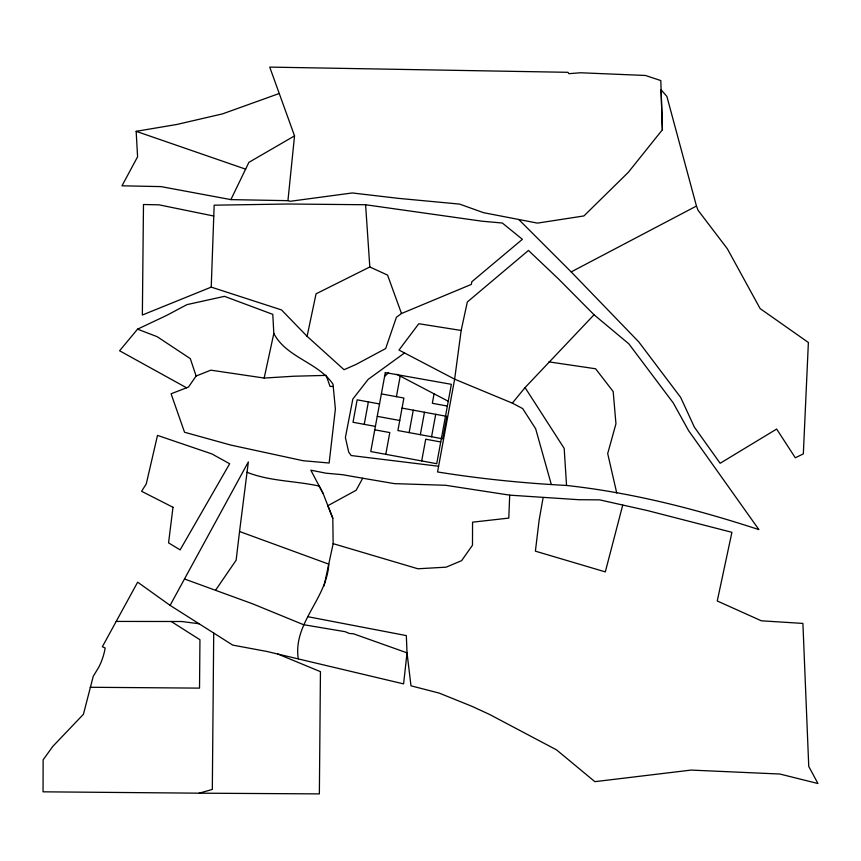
<?xml version="1.0" encoding="UTF-8"?>
<svg xmlns="http://www.w3.org/2000/svg" width="861" height="861" viewBox="0 0 861 861"><rect width="100%" height="100%" fill="white"/><g stroke="black" fill="none" stroke-linecap="round" stroke-linejoin="round"><path stroke-width="1.29" d="M298.283 658.805C292.762 623.138 327.019 598.556 328.751 564.138L239.552 531.506L248.355 461.894L170.091 605.369L232.685 645.093L266.996 651.486L403.594 683.892L407.027 652.842L406.327 635.59L308.077 616.756M213.711 633.05L212.323 789.429L199.235 793.175L43.05 791.819L43.136 759.843L52.747 746.455L83.431 714.275L93.236 676.337L98.983 666.855A68.256 68.256 0 0 0 104.913 649.495L105.16 647.989L102.351 646.762L137.663 582.165L170.091 605.369M211.225 287.122L214.163 205.187L288.435 204.003L365.602 204.746L482.009 221.202L502.34 223.031L522.379 239.315L471.796 281.762L471.354 284.399L401.495 313.512L396.394 317.289L385.674 348.554L356.002 364.461L344.045 369.703L307.086 336.307L281.515 309.928L211.225 287.122L142.356 315.018L143.486 204.509L158.984 204.832L213.776 216.036M509.701 495.15L508.797 518.096L472.56 522.175L472.485 545.228L461.614 560.662L446.149 567.162L417.919 568.777L333.153 543.657L332.809 518.29L327.88 505.687L356.131 490.275L362.718 478.232L394.446 483.634L445.643 485.281L509.701 495.15L578.979 499.724L599.59 499.854L647.257 510.53L731.915 532.313L717.256 600.989L761.35 620.803L802.904 623.418L808.748 766.441L817.95 783.521L779.862 774.028L691.125 770.089L594.865 781.659L556.486 749.845L489.661 714.501L472.076 706.375L439.153 693.083L410.988 685.819L407.027 652.842L353.451 633.782L349.275 633.448L345.175 631.694L303.524 624.688L252.467 603.765L184.641 579.044M287.94 200.667L294.537 135.877L269.73 67.104L567.98 72.313L568.841 73.68L580.572 72.765L645.449 75.467L660.807 80.568L662.389 129.763L628.25 172.394L583.909 215.939L537.479 223.117L483.451 212.656L459.559 204.089L398.557 198.374L352.3 192.961L290.351 201.27L287.94 200.667L230.888 199.612L161.018 186.611L121.993 185.804L137.588 156.788L136.167 131.324L176.817 124.468L222.536 113.878L279.19 93.515M239.552 531.506L236.129 560.199L215.756 589.979M461.162 330.452L454.64 379.184L437.539 471.957C480.373 478.845 523.305 483.15 566.549 485.464C632.178 492.632 696.215 509.131 758.885 529.601L688.671 430.769L673.259 402.926L628.874 343.883L594.047 314.76L558.681 279.125L528.46 250.443L467.329 301.974L461.162 330.452L418.801 323.725L398.987 350.05L454.64 379.184L512.327 403.131L522.681 408.566L535.65 428.746L551.148 483.914M543.13 497.54L539.158 519.99L535.391 551.158L605.315 571.887L622.707 505.192M364.235 424.344L368.368 401.893M385.782 454.317L389.796 432.577L374.761 429.811M396.415 396.673L400.214 376.096M409.126 432.62L413.258 410.17M420.34 434.687L424.484 412.236M421.696 460.936L425.711 439.207L440.746 441.973M434.073 393.821L432.33 403.292L447.365 406.058M431.565 436.753L435.709 414.313M273.82 333.476C286.681 357.875 318.086 362.18 333.013 384.21L335.392 408.964L329.139 463.024L302.997 460.7L230.726 445.062L184.534 432.244L171.091 393.778L188.473 387.063L196.104 376.009L210.848 370.165L264.176 378.054L273.82 333.476L272.797 314.362L224.473 296.345L186.977 304.622L166.679 315.395L137.556 329.16L119.593 350.771L186.579 387.794M307.086 336.307L316.062 293.816L369.81 266.975L387.568 275.1L401.495 313.512M324.07 585.878L333.153 543.657M230.888 199.612L248.904 162.342L294.537 135.877M512.327 403.131L525.059 387.59L594.047 314.76M384.619 376.311L388.569 372.748M404.552 352.956L368.164 379.378L352.838 399.03L345.39 437.485L348.705 452.143L351.18 455.544L438.593 466.242M662.389 129.763L661.076 89.77L666.877 96.41L696.452 206.048L571.187 271.904L518.742 219.49M264.176 378.054L293.881 376.225L326.168 375.385L330.043 386.449L333.229 386.449M116.203 621.427L181.779 621.513L199.063 623.762M199.235 793.175L319.366 793.896L320.443 671.655L277.802 654.016M90.157 687.272L199.526 688.122L199.946 639.734L171.102 621.427M548.931 361.878L595.629 368.777L613.193 391.583L615.949 423.795L607.694 453.575L616.745 493.019M362.718 478.232L342.56 474.702L326.061 473.206L310.821 470.181L323.079 493.407L332.809 518.29M381.38 393.897L403.895 398.051L397.9 430.543L442.791 438.819L446.934 416.38L402.033 408.103M379.593 403.96L357.143 399.827L353.01 422.267L375.45 426.41M377.312 416.358L399.752 420.491M136.167 131.324L245.665 169.176M137.556 329.16L157.176 336.694L190.313 358.639L196.104 376.009M247.042 472.258C269.934 481.428 295.398 480.761 319.227 486.099L323.079 493.407M396.673 374.234L448.247 401.248M571.187 271.904L638.744 341.871L680.664 397.405L694.386 427.164L720.151 463.283L776.644 429.058L795.306 457.783L803.335 453.898L808.382 342.495L760.134 308.593L727.373 248.797L698.088 210.321L696.452 206.048M525.059 387.59L564.181 448.377L566.549 485.464M365.602 204.746L369.81 266.975M172.996 507.28L168.562 542.871L180.121 549.888L229.672 463.756L211.871 453.919L157.498 435.397L146.273 483.904L141.602 491.297L172.996 507.28M385.308 372.587L370.757 451.551L436.731 463.713L451.368 384.318L385.308 372.587"/></g></svg>
